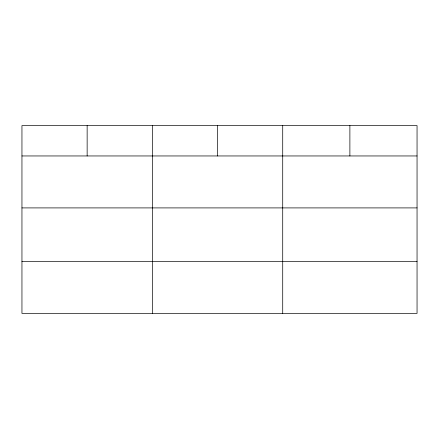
<?xml version="1.0" encoding="UTF-8"?>
<svg xmlns="http://www.w3.org/2000/svg" width="439" height="439" viewBox="0 0 439 439"><rect width="100%" height="100%" fill="white"/><g stroke="black" fill="none" stroke-linecap="round" stroke-linejoin="round"><path stroke-width="0.66" d="M417.05 207.91L417.05 125.603L21.95 125.603L21.95 313.397L417.05 313.397L417.05 207.91L21.95 207.91M21.95 155.955L417.05 155.955M21.95 261.441L417.05 261.441M349.883 125.603L349.883 155.955M282.716 125.603L282.716 313.397M217.524 125.603L217.524 155.955M152.333 125.603L152.333 313.397M87.141 125.603L87.141 155.955"/></g></svg>
